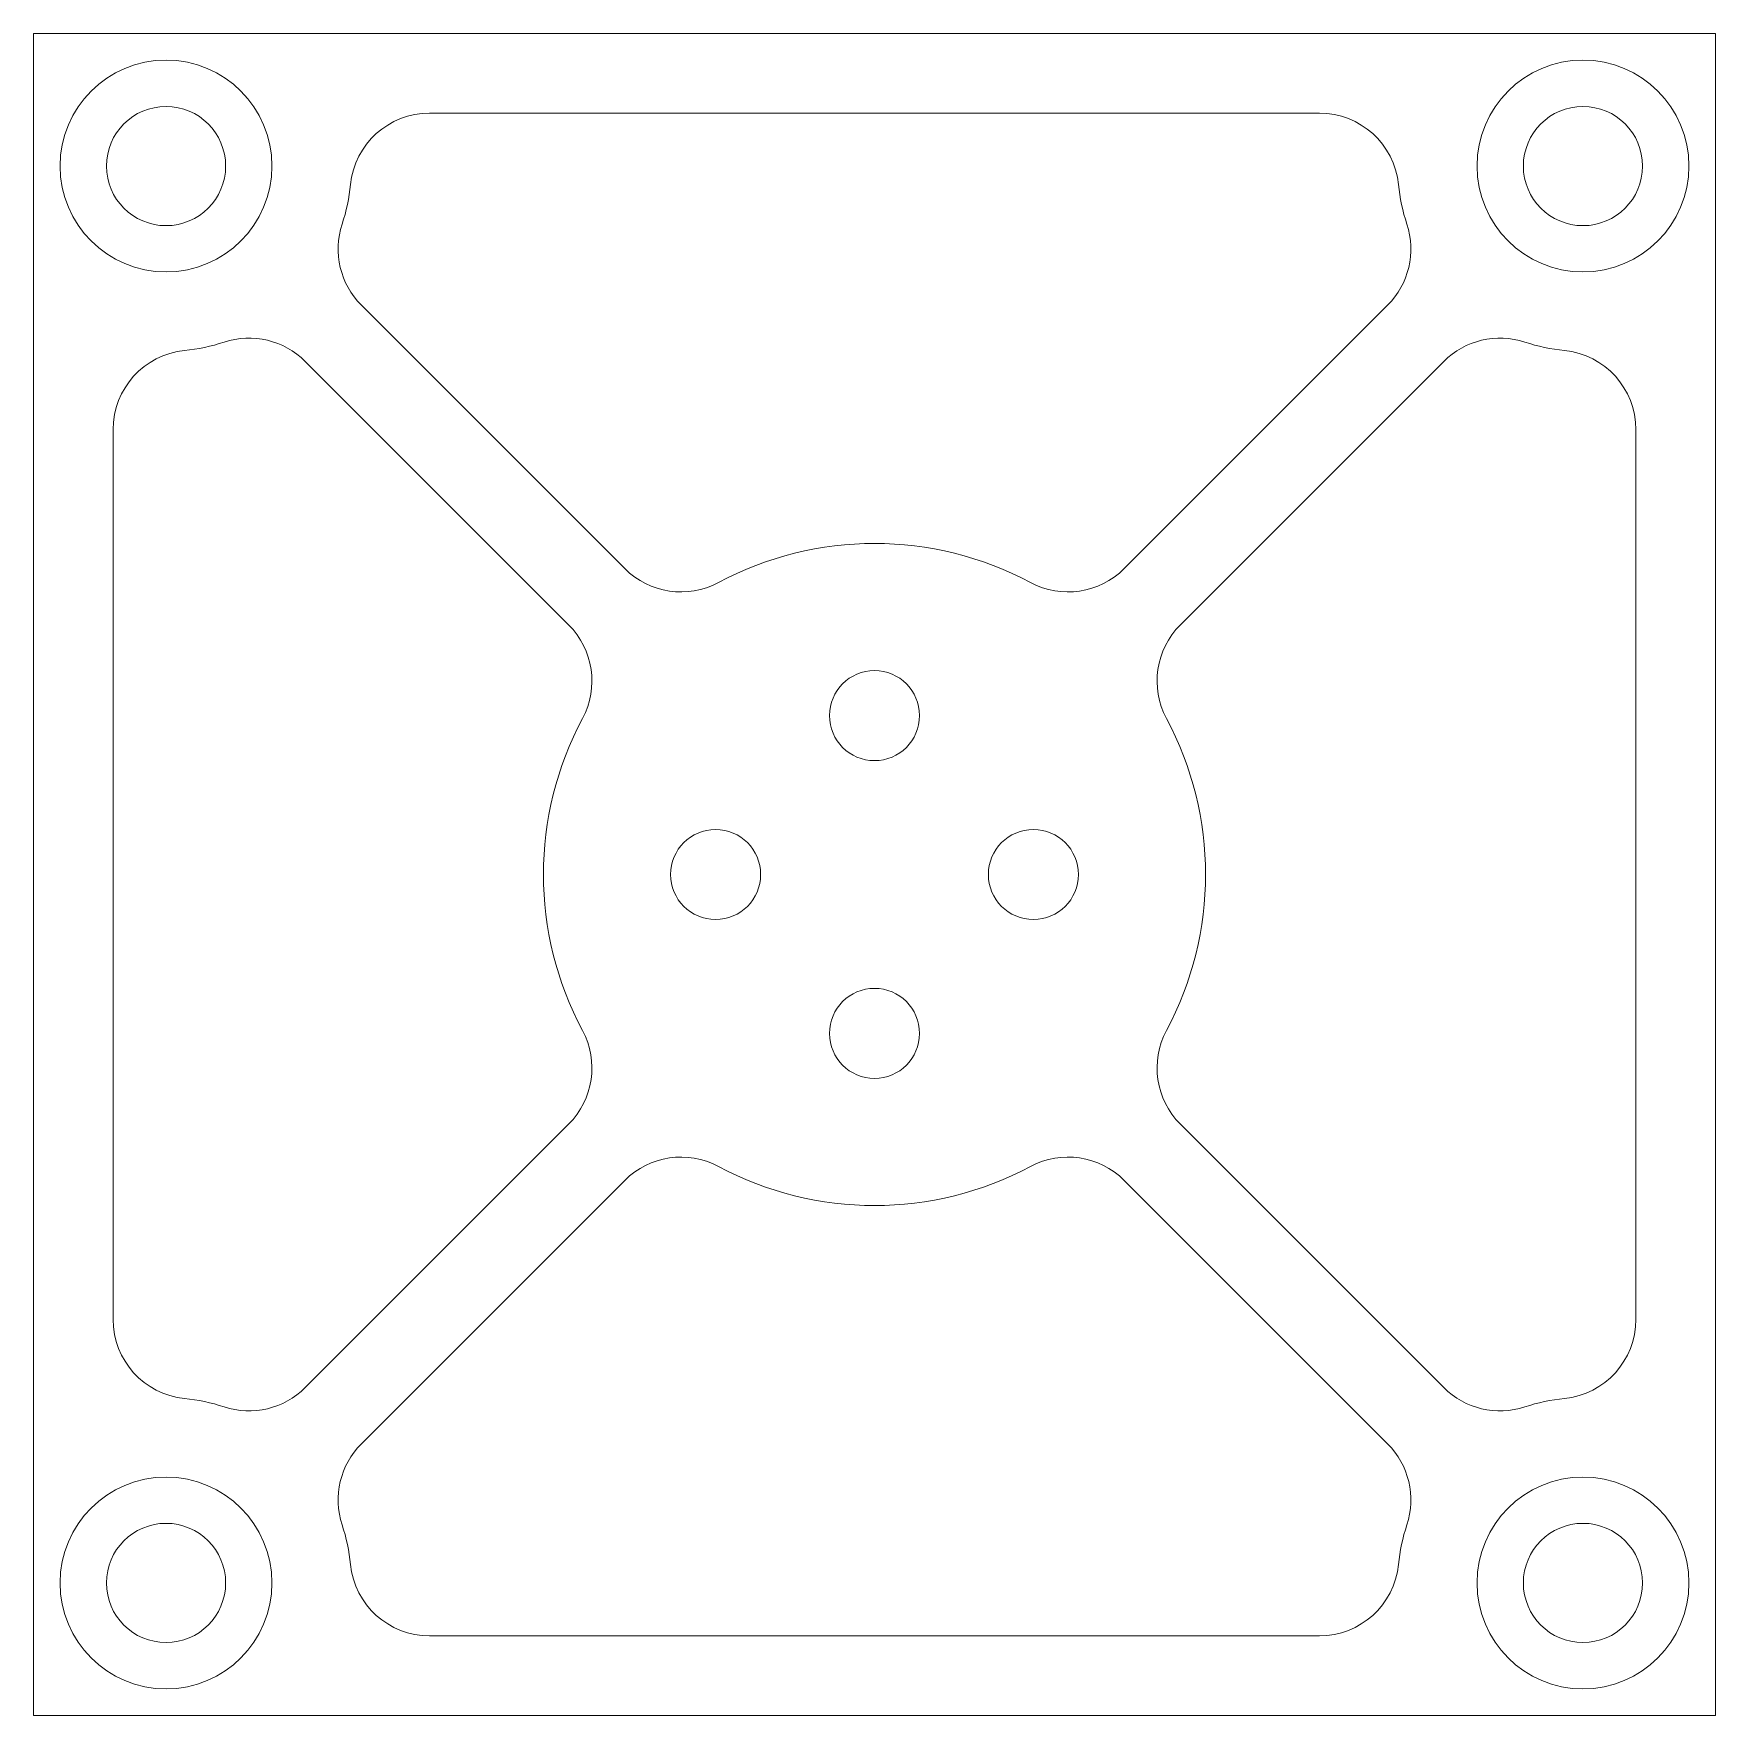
# Model space of a CAD drawing. Header units: millimetres. Extents: x 0 to 63.5, y 0 to 63.5.
import ezdxf

# ---------------------------------------------------------------- set-up
doc = ezdxf.new("R2010")
doc.units = ezdxf.units.MM

msp = doc.modelspace()

# ---------------------------------------------------------------- linework, layer by layer
at = {"color": 7, "linetype": 'Continuous', "lineweight": 15}
for p, q in [((0, 63.5), (63.5, 63.5)), ((0, 0), (0, 63.5)), ((63.5, 63.5), (63.5, 0)), ((48.55, 60.5), (14.95, 60.5)), ((12.375, 53.246), (22.323, 43.299)), ((41.177, 43.299), (51.125, 53.246)), ((20.201, 41.177), (10.254, 51.125)), ((53.246, 51.125), (43.299, 41.177)), ((3, 48.55), (3, 14.95)), ((60.5, 14.95), (60.5, 48.55)), ((10.254, 12.375), (20.201, 22.323)), ((43.299, 22.323), (53.246, 12.375)), ((22.323, 20.201), (12.375, 10.254)), ((51.125, 10.254), (41.177, 20.201)), ((14.95, 3), (48.55, 3)), ((63.5, 0), (0, 0))]:
    msp.add_line(p, q, dxfattribs=at)
for centre, radius in [((5, 58.5), 4), ((58.5, 58.5), 4), ((5, 58.5), 2.25), ((58.5, 58.5), 2.25), ((31.75, 37.75), 1.7), ((25.75, 31.75), 1.7), ((37.75, 31.75), 1.7), ((31.75, 25.75), 1.7), ((5, 5), 4), ((58.5, 5), 4), ((5, 5), 2.25), ((58.5, 5), 2.25)]:
    msp.add_circle(centre, radius, dxfattribs=at)
for centre, radius, start, end in [((14.95, 57.5), 3, 90, 174.26083), ((48.55, 57.5), 3, 5.73917, 90), ((5, 58.5), 7, 341.74368, 354.26083), ((58.5, 58.5), 7, 185.73917, 198.25632), ((14.497, 55.367), 3, 161.74368, 225), ((49.003, 55.367), 3, 315, 18.25632), ((6, 48.55), 3, 95.73917, 180), ((5, 58.5), 7, 275.73917, 288.25632), ((8.133, 49.003), 3, 45, 108.25632), ((55.367, 49.003), 3, 71.74368, 135), ((58.5, 58.5), 7, 251.74368, 264.26083), ((57.5, 48.55), 3, 0, 84.26083), ((31.75, 31.75), 12.5, 61.87727, 118.12273), ((24.444, 45.42), 3, 225, 298.12273), ((39.056, 45.42), 3, 241.87727, 315), ((18.08, 39.056), 3, 331.87727, 45), ((45.42, 39.056), 3, 135, 208.12273), ((31.75, 31.75), 12.5, 151.87727, 208.12273), ((31.75, 31.75), 12.5, 331.87727, 28.12273), ((18.08, 24.444), 3, 315, 28.12273), ((45.42, 24.444), 3, 151.87727, 225), ((24.444, 18.08), 3, 61.87727, 135), ((39.056, 18.08), 3, 45, 118.12273), ((31.75, 31.75), 12.5, 241.87727, 298.12273), ((6, 14.95), 3, 180, 264.26083), ((57.5, 14.95), 3, 275.73917, 0), ((8.133, 14.497), 3, 251.74368, 315), ((55.367, 14.497), 3, 225, 288.25632), ((5, 5), 7, 71.74368, 84.26083), ((58.5, 5), 7, 95.73917, 108.25632), ((14.497, 8.133), 3, 135, 198.25632), ((49.003, 8.133), 3, 341.74368, 45), ((5, 5), 7, 5.73917, 18.25632), ((58.5, 5), 7, 161.74368, 174.26083), ((14.95, 6), 3, 185.73917, 270), ((48.55, 6), 3, 270, 354.26083)]:
    msp.add_arc(centre, radius, start, end, dxfattribs=at)

doc.saveas('drawing.dxf')
